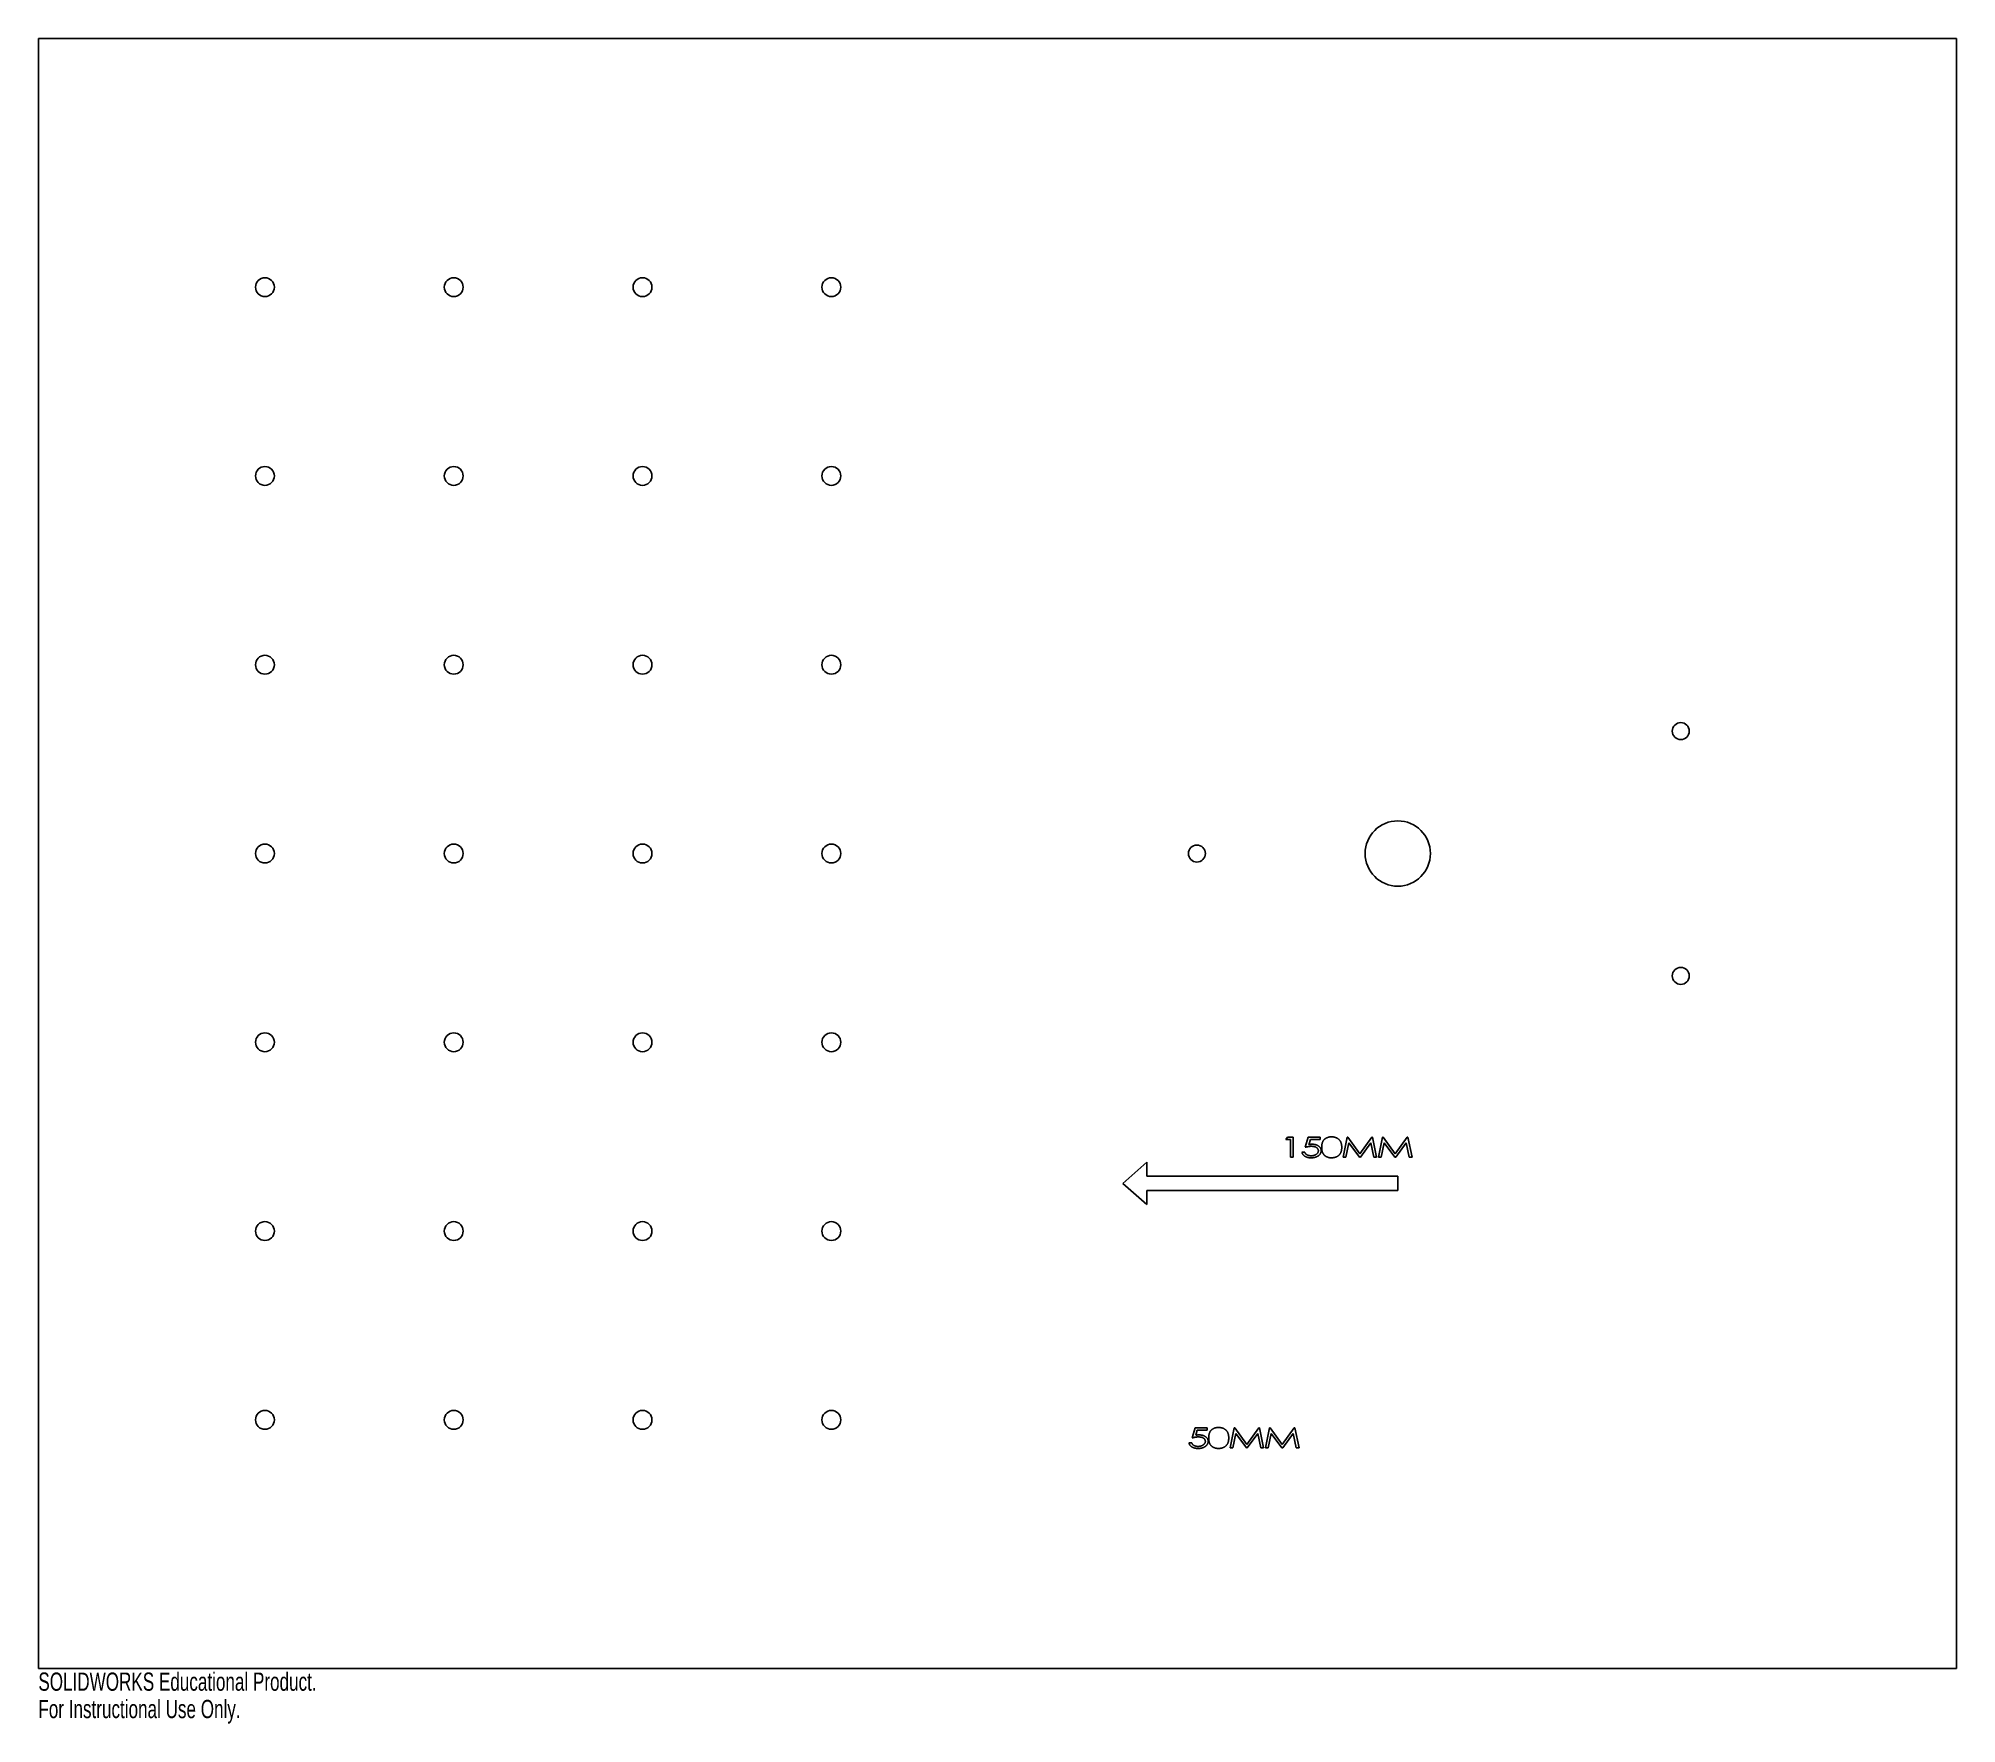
# Model space of a CAD drawing. Header units: millimetres. Extents: x -254 to 254, y -230 to 216.
import ezdxf

# ---------------------------------------------------------------- set-up
doc = ezdxf.new("R2010")
doc.units = ezdxf.units.MM
doc.styles.add('SLDTEXTSTYLE0', font='TXT', dxfattribs={"width": 0.7})

msp = doc.modelspace()

# ---------------------------------------------------------------- linework, layer by layer
at = {"color": 7, "linetype": 'Continuous', "lineweight": 25}
for p, q in [((-254, -215.9), (-254, 215.9)), ((-254, 215.9), (254, 215.9)), ((254, -215.9), (254, 215.9)), ((76.34, -75.72), (76.81, -75.17)), ((77.56, -75.72), (76.34, -75.72)), ((76.81, -75.17), (78.31, -75.17)), ((77.56, -80.47), (77.56, -75.72)), ((78.31, -75.17), (78.31, -80.47)), ((81.44, -77.82), (82.26, -75.17)), ((82.26, -75.17), (85.44, -75.17)), ((82.85, -75.72), (82.42, -77.12)), ((85.44, -75.72), (82.85, -75.72)), ((85.44, -75.17), (85.44, -75.72)), ((91.51, -80.47), (92.59, -75.17)), ((92.59, -75.17), (92.76, -75.17)), ((92.76, -75.17), (95.95, -79.52)), ((95.95, -79.52), (99.13, -75.17)), ((99.13, -75.17), (99.32, -75.17)), ((99.32, -75.17), (100.4, -80.47)), ((100.89, -80.47), (101.96, -75.17)), ((101.96, -75.17), (102.14, -75.17)), ((102.14, -75.17), (105.33, -79.52)), ((105.33, -79.52), (108.51, -75.17)), ((108.51, -75.17), (108.69, -75.17)), ((108.69, -75.17), (109.77, -80.47)), ((78.31, -80.47), (77.56, -80.47)), ((80.63, -79.11), (81.37, -79.11)), ((92.26, -80.47), (91.51, -80.47)), ((93.04, -76.67), (92.26, -80.47)), ((95.83, -80.47), (93.04, -76.67)), ((96.09, -80.47), (95.83, -80.47)), ((98.87, -76.67), (96.09, -80.47)), ((99.65, -80.47), (98.87, -76.67)), ((100.4, -80.47), (99.65, -80.47)), ((101.64, -80.47), (100.89, -80.47)), ((102.41, -76.67), (101.64, -80.47)), ((105.2, -80.47), (102.41, -76.67)), ((105.46, -80.47), (105.2, -80.47)), ((108.25, -76.67), (105.46, -80.47)), ((109.02, -80.47), (108.25, -76.67)), ((109.77, -80.47), (109.02, -80.47)), ((39.59, -81.78), (33.18, -87.36)), ((39.59, -85.43), (39.59, -81.78)), ((106, -85.43), (39.59, -85.43)), ((106, -89.29), (106, -85.43)), ((33.18, -87.36), (39.59, -92.94)), ((39.59, -89.29), (106, -89.29)), ((39.59, -92.94), (39.59, -89.29)), ((51.51, -154.8), (52.33, -152.15)), ((52.33, -152.15), (55.52, -152.15)), ((55.52, -152.15), (55.52, -152.69)), ((61.58, -157.44), (62.66, -152.15)), ((62.66, -152.15), (62.84, -152.15)), ((62.84, -152.15), (66.03, -156.49)), ((66.03, -156.49), (69.21, -152.15)), ((69.21, -152.15), (69.39, -152.15)), ((69.39, -152.15), (70.47, -157.44)), ((70.96, -157.44), (72.03, -152.15)), ((72.03, -152.15), (72.21, -152.15)), ((72.21, -152.15), (75.4, -156.49)), ((75.4, -156.49), (78.58, -152.15)), ((78.58, -152.15), (78.77, -152.15)), ((78.77, -152.15), (79.85, -157.44)), ((50.7, -156.09), (51.45, -156.09)), ((52.92, -152.69), (52.49, -154.09)), ((55.52, -152.69), (52.92, -152.69)), ((62.34, -157.44), (61.58, -157.44)), ((63.11, -153.64), (62.34, -157.44)), ((65.9, -157.44), (63.11, -153.64)), ((66.16, -157.44), (65.9, -157.44)), ((68.94, -153.64), (66.16, -157.44)), ((69.72, -157.44), (68.94, -153.64)), ((70.47, -157.44), (69.72, -157.44)), ((71.71, -157.44), (70.96, -157.44)), ((72.48, -153.64), (71.71, -157.44)), ((75.28, -157.44), (72.48, -153.64)), ((75.54, -157.44), (75.28, -157.44)), ((78.32, -153.64), (75.54, -157.44)), ((79.09, -157.44), (78.32, -153.64)), ((79.85, -157.44), (79.09, -157.44)), ((-254, -215.9), (254, -215.9))]:
    msp.add_line(p, q, dxfattribs=at)
for centre, radius in [((-194, 150), 2.5), ((-144, 150), 2.5), ((-94, 150), 2.5), ((-44, 150), 2.5), ((-194, 100), 2.5), ((-144, 100), 2.5), ((-94, 100), 2.5), ((-44, 100), 2.5), ((-194, 50), 2.5), ((-144, 50), 2.5), ((-94, 50), 2.5), ((-44, 50), 2.5), ((180.94, 32.43), 2.25), ((106, 0), 8.65), ((-194, 0), 2.5), ((-144, 0), 2.5), ((-94, 0), 2.5), ((-44, 0), 2.5), ((52.81, 0), 2.25), ((180.94, -32.43), 2.25), ((-194, -50), 2.5), ((-144, -50), 2.5), ((-94, -50), 2.5), ((-44, -50), 2.5), ((-194, -100), 2.5), ((-144, -100), 2.5), ((-94, -100), 2.5), ((-44, -100), 2.5), ((-194, -150), 2.5), ((-144, -150), 2.5), ((-94, -150), 2.5), ((-44, -150), 2.5)]:
    msp.add_circle(centre, radius, dxfattribs=at)
for points, knots in [([(85.87, -77.82), (85.87, -77.74), (85.87, -77.57), (85.88, -77.33), (85.91, -77.11), (85.95, -76.9), (85.99, -76.7), (86.05, -76.52), (86.11, -76.35), (86.19, -76.2), (86.28, -76.06), (86.37, -75.93), (86.48, -75.81), (86.59, -75.7), (86.71, -75.59), (86.84, -75.5), (86.98, -75.41), (87.12, -75.33), (87.28, -75.26), (87.43, -75.2), (87.6, -75.15), (87.76, -75.11), (87.93, -75.08), (88.11, -75.05), (88.29, -75.04), (88.41, -75.04), (88.47, -75.04)], [0, 0, 0, 0, 0.058489, 0.11366, 0.165914, 0.214863, 0.260902, 0.304363, 0.345355, 0.384257, 0.421913, 0.458905, 0.495533, 0.532231, 0.568675, 0.605614, 0.642728, 0.680881, 0.719375, 0.758017, 0.796855, 0.836271, 0.87598, 0.916538, 0.957837, 1, 1, 1, 1]), ([(88.47, -75.04), (88.53, -75.04), (88.65, -75.04), (88.84, -75.05), (89.01, -75.08), (89.19, -75.11), (89.36, -75.15), (89.52, -75.2), (89.68, -75.26), (89.83, -75.33), (89.98, -75.41), (90.12, -75.5), (90.26, -75.6), (90.38, -75.7), (90.5, -75.82), (90.61, -75.95), (90.71, -76.08), (90.8, -76.23), (90.89, -76.38), (90.96, -76.55), (91.02, -76.73), (91.07, -76.92), (91.11, -77.13), (91.14, -77.35), (91.15, -77.58), (91.16, -77.74), (91.16, -77.82)], [0, 0, 0, 0, 0.042437, 0.083777, 0.124382, 0.164616, 0.203846, 0.242961, 0.281868, 0.320492, 0.358665, 0.396585, 0.434193, 0.471478, 0.508978, 0.546577, 0.58481, 0.623858, 0.663875, 0.70534, 0.748639, 0.793951, 0.84156, 0.891851, 0.944543, 1, 1, 1, 1]), ([(83, -80.6), (82.92, -80.6), (82.77, -80.6), (82.55, -80.58), (82.34, -80.55), (82.13, -80.5), (81.94, -80.44), (81.75, -80.37), (81.57, -80.29), (81.4, -80.19), (81.25, -80.08), (81.11, -79.97), (80.99, -79.84), (80.88, -79.71), (80.79, -79.57), (80.72, -79.42), (80.66, -79.27), (80.64, -79.16), (80.63, -79.11)], [0, 0, 0, 0, 0.076397, 0.149926, 0.221139, 0.28975, 0.356719, 0.422514, 0.486622, 0.550378, 0.612484, 0.671644, 0.728359, 0.783908, 0.837881, 0.891529, 0.945364, 1, 1, 1, 1]), ([(81.37, -79.11), (81.39, -79.16), (81.42, -79.26), (81.49, -79.4), (81.58, -79.52), (81.69, -79.62), (81.81, -79.72), (81.95, -79.8), (82.1, -79.88), (82.28, -79.94), (82.46, -79.99), (82.65, -80.03), (82.85, -80.05), (82.98, -80.06), (83.05, -80.06)], [0, 0, 0, 0, 0.077482, 0.150981, 0.223095, 0.294282, 0.367831, 0.445951, 0.530246, 0.620102, 0.71406, 0.808227, 0.903389, 1, 1, 1, 1]), ([(83.13, -77.55), (83.07, -77.55), (82.94, -77.55), (82.76, -77.56), (82.56, -77.59), (82.35, -77.62), (82.14, -77.65), (81.91, -77.7), (81.68, -77.76), (81.52, -77.8), (81.44, -77.82)], [0, 0, 0, 0, 0.104182, 0.214166, 0.329526, 0.451044, 0.578858, 0.71309, 0.853238, 1, 1, 1, 1]), ([(82.42, -77.12), (82.5, -77.1), (82.66, -77.07), (82.89, -77.03), (83.11, -77.01), (83.25, -77.01), (83.32, -77.01)], [0, 0, 0, 0, 0.27303, 0.5308, 0.772932, 1, 1, 1, 1]), ([(85.72, -78.74), (85.72, -78.78), (85.71, -78.87), (85.7, -78.99), (85.67, -79.12), (85.63, -79.24), (85.58, -79.36), (85.52, -79.48), (85.45, -79.59), (85.36, -79.7), (85.27, -79.81), (85.17, -79.91), (85.06, -80), (84.94, -80.09), (84.82, -80.17), (84.69, -80.24), (84.55, -80.31), (84.4, -80.37), (84.25, -80.43), (84.09, -80.47), (83.92, -80.51), (83.75, -80.54), (83.57, -80.57), (83.39, -80.59), (83.2, -80.6), (83.07, -80.6), (83, -80.6)], [0, 0, 0, 0, 0.035406, 0.07051, 0.105264, 0.140293, 0.175513, 0.21118, 0.247942, 0.286044, 0.324479, 0.363232, 0.402294, 0.441846, 0.482301, 0.523591, 0.566128, 0.609802, 0.654742, 0.700348, 0.746906, 0.794733, 0.843942, 0.894637, 0.946639, 1, 1, 1, 1]), ([(83.05, -80.06), (83.11, -80.06), (83.24, -80.06), (83.43, -80.04), (83.61, -80.01), (83.78, -79.96), (83.95, -79.91), (84.11, -79.84), (84.26, -79.77), (84.4, -79.68), (84.53, -79.58), (84.65, -79.48), (84.75, -79.36), (84.83, -79.25), (84.89, -79.12), (84.94, -78.99), (84.97, -78.86), (84.97, -78.76), (84.97, -78.72)], [0, 0, 0, 0, 0.074857, 0.147147, 0.217585, 0.286202, 0.353566, 0.42008, 0.485721, 0.551636, 0.615332, 0.675533, 0.732607, 0.787037, 0.840244, 0.892608, 0.945527, 1, 1, 1, 1]), ([(84.97, -78.72), (84.97, -78.67), (84.97, -78.59), (84.94, -78.47), (84.9, -78.35), (84.85, -78.24), (84.77, -78.14), (84.69, -78.04), (84.58, -77.95), (84.47, -77.87), (84.34, -77.79), (84.19, -77.73), (84.04, -77.67), (83.88, -77.63), (83.7, -77.59), (83.52, -77.57), (83.33, -77.55), (83.19, -77.55), (83.13, -77.55)], [0, 0, 0, 0, 0.052499, 0.103292, 0.153153, 0.20296, 0.254448, 0.307948, 0.36395, 0.423454, 0.485701, 0.550187, 0.616643, 0.686175, 0.759238, 0.835519, 0.915679, 1, 1, 1, 1]), ([(83.32, -77.01), (83.4, -77.01), (83.57, -77.01), (83.81, -77.03), (84.05, -77.07), (84.27, -77.12), (84.48, -77.19), (84.68, -77.28), (84.86, -77.37), (85.04, -77.49), (85.2, -77.61), (85.34, -77.75), (85.45, -77.89), (85.55, -78.04), (85.62, -78.2), (85.68, -78.37), (85.71, -78.55), (85.71, -78.67), (85.72, -78.74)], [0, 0, 0, 0, 0.0776323, 0.1517075, 0.2231697, 0.2923647, 0.3590601, 0.4241284, 0.4882239, 0.5517212, 0.6133729, 0.6716664, 0.7275352, 0.7816678, 0.8352586, 0.8889267, 0.9435598, 1, 1, 1, 1]), ([(88.47, -80.6), (88.41, -80.6), (88.29, -80.6), (88.11, -80.59), (87.93, -80.56), (87.76, -80.53), (87.6, -80.49), (87.44, -80.44), (87.28, -80.38), (87.13, -80.31), (86.98, -80.23), (86.85, -80.15), (86.72, -80.05), (86.6, -79.95), (86.49, -79.83), (86.38, -79.71), (86.29, -79.58), (86.2, -79.44), (86.12, -79.29), (86.05, -79.12), (85.99, -78.94), (85.95, -78.74), (85.91, -78.53), (85.88, -78.31), (85.87, -78.07), (85.87, -77.91), (85.87, -77.82)], [0, 0, 0, 0, 0.042214, 0.083563, 0.123929, 0.163641, 0.20281, 0.241462, 0.279837, 0.318056, 0.355925, 0.393084, 0.429872, 0.466521, 0.50309, 0.540108, 0.577485, 0.615523, 0.654802, 0.696162, 0.739907, 0.786059, 0.83487, 0.886917, 0.941927, 1, 1, 1, 1]), ([(91.16, -77.82), (91.16, -77.9), (91.15, -78.06), (91.14, -78.29), (91.11, -78.51), (91.07, -78.71), (91.02, -78.91), (90.96, -79.09), (90.89, -79.26), (90.81, -79.41), (90.72, -79.55), (90.62, -79.69), (90.51, -79.81), (90.39, -79.93), (90.27, -80.04), (90.13, -80.13), (89.99, -80.22), (89.84, -80.3), (89.68, -80.37), (89.52, -80.44), (89.36, -80.49), (89.19, -80.53), (89.01, -80.56), (88.84, -80.58), (88.65, -80.6), (88.53, -80.6), (88.47, -80.6)], [0, 0, 0, 0, 0.055253, 0.107741, 0.157827, 0.205186, 0.250235, 0.293258, 0.334656, 0.374373, 0.412984, 0.451049, 0.488674, 0.526199, 0.563667, 0.6013, 0.639246, 0.677984, 0.717074, 0.756093, 0.795465, 0.835014, 0.875275, 0.916147, 0.957534, 1, 1, 1, 1]), ([(55.94, -154.8), (55.94, -154.71), (55.94, -154.55), (55.96, -154.31), (55.98, -154.08), (56.02, -153.87), (56.06, -153.68), (56.12, -153.5), (56.19, -153.33), (56.26, -153.18), (56.35, -153.04), (56.45, -152.91), (56.55, -152.79), (56.66, -152.67), (56.78, -152.57), (56.91, -152.47), (57.05, -152.39), (57.2, -152.31), (57.35, -152.24), (57.51, -152.18), (57.67, -152.13), (57.83, -152.09), (58, -152.05), (58.18, -152.03), (58.36, -152.02), (58.48, -152.02), (58.54, -152.02)], [0, 0, 0, 0, 0.058489, 0.11366, 0.165914, 0.214863, 0.260902, 0.304363, 0.345355, 0.384257, 0.421913, 0.458905, 0.495533, 0.532231, 0.568675, 0.605614, 0.642728, 0.680881, 0.719375, 0.758017, 0.796855, 0.836271, 0.87598, 0.916538, 0.957837, 1, 1, 1, 1]), ([(58.54, -152.02), (58.6, -152.02), (58.73, -152.02), (58.91, -152.03), (59.09, -152.05), (59.26, -152.09), (59.43, -152.13), (59.59, -152.18), (59.75, -152.24), (59.91, -152.31), (60.06, -152.39), (60.2, -152.48), (60.33, -152.58), (60.46, -152.68), (60.57, -152.8), (60.68, -152.92), (60.78, -153.06), (60.88, -153.2), (60.96, -153.36), (61.03, -153.53), (61.09, -153.71), (61.14, -153.9), (61.18, -154.11), (61.21, -154.33), (61.23, -154.56), (61.23, -154.72), (61.23, -154.8)], [0, 0, 0, 0, 0.042437, 0.083777, 0.124382, 0.164616, 0.203846, 0.242961, 0.281868, 0.320492, 0.358665, 0.396585, 0.434193, 0.471478, 0.508978, 0.546577, 0.58481, 0.623858, 0.663875, 0.70534, 0.748639, 0.793951, 0.84156, 0.891851, 0.944543, 1, 1, 1, 1]), ([(53.08, -157.58), (53, -157.58), (52.85, -157.58), (52.62, -157.55), (52.41, -157.52), (52.2, -157.48), (52.01, -157.42), (51.82, -157.35), (51.64, -157.26), (51.48, -157.17), (51.32, -157.06), (51.18, -156.94), (51.06, -156.82), (50.96, -156.69), (50.87, -156.55), (50.79, -156.4), (50.74, -156.25), (50.71, -156.14), (50.7, -156.09)], [0, 0, 0, 0, 0.076397, 0.149926, 0.221139, 0.28975, 0.356719, 0.422514, 0.486622, 0.550378, 0.612484, 0.671644, 0.728359, 0.783908, 0.837881, 0.891529, 0.945364, 1, 1, 1, 1]), ([(51.45, -156.09), (51.46, -156.14), (51.5, -156.24), (51.57, -156.37), (51.65, -156.49), (51.76, -156.6), (51.88, -156.7), (52.02, -156.78), (52.18, -156.85), (52.35, -156.92), (52.53, -156.97), (52.73, -157.01), (52.92, -157.03), (53.05, -157.03), (53.12, -157.04)], [0, 0, 0, 0, 0.077482, 0.150981, 0.223095, 0.294282, 0.367831, 0.445951, 0.530246, 0.620102, 0.71406, 0.808227, 0.903389, 1, 1, 1, 1]), ([(53.2, -154.53), (53.14, -154.53), (53.02, -154.53), (52.83, -154.54), (52.63, -154.56), (52.43, -154.59), (52.21, -154.63), (51.99, -154.68), (51.75, -154.73), (51.6, -154.78), (51.51, -154.8)], [0, 0, 0, 0, 0.104182, 0.214166, 0.329526, 0.451044, 0.578858, 0.71309, 0.853238, 1, 1, 1, 1]), ([(52.49, -154.09), (52.57, -154.07), (52.73, -154.04), (52.96, -154.01), (53.18, -153.99), (53.32, -153.98), (53.39, -153.98)], [0, 0, 0, 0, 0.2730297, 0.5308, 0.7729317, 1, 1, 1, 1]), ([(55.79, -155.71), (55.79, -155.76), (55.79, -155.84), (55.77, -155.97), (55.74, -156.1), (55.7, -156.22), (55.65, -156.34), (55.59, -156.45), (55.52, -156.57), (55.43, -156.68), (55.34, -156.78), (55.24, -156.88), (55.13, -156.98), (55.02, -157.06), (54.89, -157.14), (54.76, -157.22), (54.62, -157.29), (54.47, -157.35), (54.32, -157.4), (54.16, -157.45), (53.99, -157.49), (53.82, -157.52), (53.64, -157.55), (53.46, -157.56), (53.27, -157.58), (53.14, -157.58), (53.08, -157.58)], [0, 0, 0, 0, 0.035406, 0.07051, 0.105264, 0.140293, 0.175513, 0.21118, 0.247942, 0.286044, 0.324479, 0.363232, 0.402294, 0.441846, 0.482301, 0.523591, 0.566128, 0.609802, 0.654742, 0.700348, 0.746906, 0.794733, 0.843942, 0.894637, 0.946639, 1, 1, 1, 1]), ([(53.12, -157.04), (53.18, -157.03), (53.31, -157.03), (53.5, -157.01), (53.68, -156.98), (53.85, -156.94), (54.02, -156.89), (54.18, -156.82), (54.33, -156.74), (54.47, -156.65), (54.61, -156.56), (54.72, -156.45), (54.82, -156.34), (54.9, -156.22), (54.97, -156.1), (55.01, -155.97), (55.04, -155.83), (55.04, -155.74), (55.04, -155.69)], [0, 0, 0, 0, 0.074857, 0.147147, 0.217585, 0.286202, 0.353566, 0.42008, 0.485721, 0.551636, 0.615332, 0.675533, 0.732607, 0.787037, 0.840244, 0.892608, 0.945527, 1, 1, 1, 1]), ([(55.04, -155.69), (55.04, -155.65), (55.04, -155.57), (55.01, -155.45), (54.97, -155.33), (54.92, -155.22), (54.85, -155.12), (54.76, -155.02), (54.66, -154.93), (54.54, -154.85), (54.41, -154.77), (54.27, -154.7), (54.11, -154.65), (53.95, -154.6), (53.78, -154.57), (53.59, -154.54), (53.4, -154.53), (53.27, -154.53), (53.2, -154.53)], [0, 0, 0, 0, 0.052499, 0.103292, 0.153153, 0.20296, 0.254448, 0.307948, 0.36395, 0.423454, 0.485701, 0.550187, 0.616643, 0.686175, 0.759238, 0.835519, 0.915679, 1, 1, 1, 1]), ([(53.39, -153.98), (53.48, -153.98), (53.64, -153.99), (53.89, -154.01), (54.12, -154.05), (54.34, -154.1), (54.55, -154.17), (54.75, -154.25), (54.94, -154.35), (55.11, -154.47), (55.27, -154.59), (55.41, -154.72), (55.53, -154.87), (55.62, -155.02), (55.7, -155.18), (55.75, -155.35), (55.78, -155.53), (55.79, -155.65), (55.79, -155.71)], [0, 0, 0, 0, 0.077632, 0.151708, 0.22317, 0.292365, 0.35906, 0.424128, 0.488224, 0.551721, 0.613373, 0.671666, 0.727535, 0.781668, 0.835259, 0.888927, 0.94356, 1, 1, 1, 1]), ([(58.54, -157.58), (58.48, -157.58), (58.36, -157.58), (58.18, -157.56), (58.01, -157.54), (57.84, -157.51), (57.67, -157.47), (57.51, -157.42), (57.35, -157.36), (57.2, -157.29), (57.06, -157.21), (56.92, -157.13), (56.79, -157.03), (56.67, -156.92), (56.56, -156.81), (56.45, -156.69), (56.36, -156.56), (56.27, -156.42), (56.19, -156.26), (56.12, -156.1), (56.07, -155.92), (56.02, -155.72), (55.98, -155.51), (55.96, -155.29), (55.94, -155.05), (55.94, -154.88), (55.94, -154.8)], [0, 0, 0, 0, 0.042214, 0.083563, 0.123929, 0.163641, 0.20281, 0.241462, 0.279837, 0.318056, 0.355925, 0.393084, 0.429872, 0.466521, 0.50309, 0.540108, 0.577485, 0.615523, 0.654802, 0.696162, 0.739907, 0.786059, 0.83487, 0.886917, 0.941927, 1, 1, 1, 1]), ([(61.23, -154.8), (61.23, -154.88), (61.23, -155.04), (61.21, -155.27), (61.18, -155.49), (61.14, -155.69), (61.1, -155.88), (61.04, -156.06), (60.97, -156.23), (60.88, -156.39), (60.79, -156.53), (60.69, -156.66), (60.58, -156.79), (60.46, -156.91), (60.34, -157.01), (60.2, -157.11), (60.06, -157.2), (59.91, -157.28), (59.76, -157.35), (59.6, -157.41), (59.43, -157.46), (59.26, -157.51), (59.09, -157.54), (58.91, -157.56), (58.73, -157.58), (58.6, -157.58), (58.54, -157.58)], [0, 0, 0, 0, 0.055253, 0.107741, 0.157827, 0.205186, 0.250235, 0.293258, 0.334656, 0.374373, 0.412984, 0.451049, 0.488674, 0.526199, 0.563667, 0.6013, 0.639246, 0.677984, 0.717074, 0.756093, 0.795465, 0.835014, 0.875275, 0.916147, 0.957534, 1, 1, 1, 1])]:
    msp.add_open_spline(points, degree=3, knots=knots, dxfattribs=at)

# ---------------------------------------------------------------- texts
at = {"color": 7, "linetype": 'Continuous', "char_height": 4.8336, "attachment_point": 1, "style": 'SLDTEXTSTYLE0'}
for s, insert in [('SOLIDWORKS Educational Product.', (-254, -216.92)), ('For Instructional Use Only.', (-254, -224.17))]:
    msp.add_mtext(s, dxfattribs=dict(at, insert=insert))

doc.saveas('drawing.dxf')
